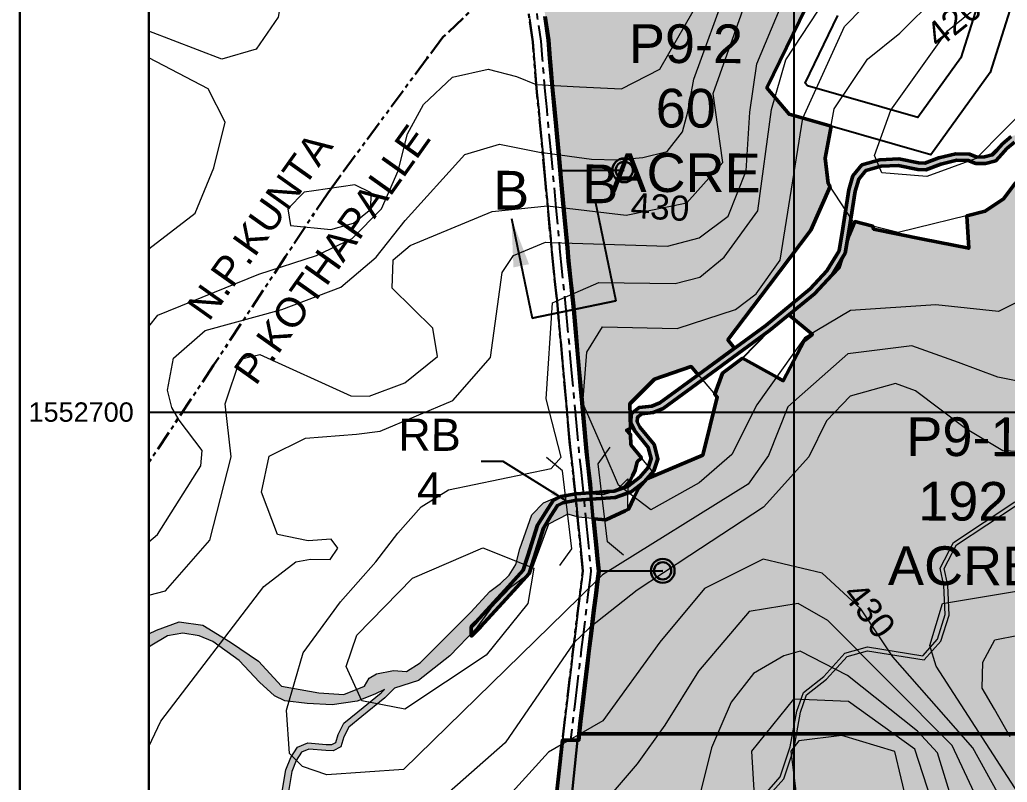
# Model space of a CAD drawing. Header units: metres. Extents: x 32505 to 230200, y 224018 to 1564544.
# Drawn here: x 222800 to 224331, y 1552126 to 1553308 of the extents above; entities that cross this region are included whole.
import ezdxf

# ---------------------------------------------------------------- set-up
doc = ezdxf.new("R2010")
doc.units = ezdxf.units.M
doc.linetypes.add('CENTER2', pattern=[1.125, 0.75, -0.125, 0.125, -0.125])
doc.linetypes.add('PHANTOM2', pattern=[1.25, 0.625, -0.125, 0.125, -0.125, 0.125, -0.125])
for name, color, linetype, lineweight in [('10 M CONTOUR', 8, 'Continuous', 9), ('2 M CONTOUR', 254, 'Continuous', 9), ('STREAM', 141, 'Continuous', 0)]:
    doc.layers.add(name, color=color, linetype=linetype, lineweight=lineweight)
for name, color, linetype in [('CONTEXT', 44, 'Continuous'), ('G_B.T. ROAD', 1, 'Continuous'), ('G_CART TRACK', 252, 'Continuous'), ('GRID', 7, 'Continuous'), ('name power lines', 1, 'Continuous'), ('road', 10, 'Continuous'), ('VILLAGE BOUNDARY', 6, 'Continuous'), ('VILLAGE NAMES', 6, 'Continuous')]:
    doc.layers.add(name, color=color, linetype=linetype)
doc.layers.add('OTHER LANDS(i.e.ROAD-L.A)', color=7, linetype='Continuous', true_color=0xe1ddfd)
doc.styles.get("Standard").update_dxf_attribs({"font": 'arial.ttf'})
doc.dimstyles.get("Standard").update_dxf_attribs({"dimtxt": 0.18, "dimasz": 0.18, "dimexe": 0.18, "dimexo": 0.0625, "dimgap": 0.09, "dimtad": 0, "dimtih": 1, "dimtoh": 1, "dimdec": 4, "dimzin": 0, "dimdsep": 46, "dimtxsty": 'Standard', "dimcen": 0.09, "dimadec": 0, "dimazin": 0, "dimtfac": 1, "dimtdec": 4, "dimtofl": 0, "dimtmove": 0, "dimatfit": 3, "dimfxl": 1, "dimtolj": 1, "dimtzin": 0, "dimarcsym": 0})

msp = doc.modelspace()

# ---------------------------------------------------------------- hatches: boundary and pattern name
at = {"layer": 'OTHER LANDS(i.e.ROAD-L.A)'}
h = msp.add_hatch(color=256, dxfattribs=at)
h.dxf.hatch_style = 1
h.paths.add_polyline_path([(223920.7, 1552783.5), (223983.9, 1552748.6), (224023.8, 1552824.8), (223992.6, 1552851), (223972.6, 1552834.5), (223954.5, 1552818)], flags=17)
h.paths.add_polyline_path([(223983.9, 1552748.6), (224023.8, 1552824.8), (223992.6, 1552851), (223962.7, 1552826.4), (223920.7, 1552783.5)], flags=17)
at = {"layer": 'STREAM', "lineweight": 50}
h = msp.add_hatch(color=256, dxfattribs=at)
h.dxf.hatch_style = 1
h.paths.add_polyline_path([(225633.1, 1553536.9), (225487.3, 1553635), (225452.2, 1553677.1), (225432.3, 1553695.1), (225381.5, 1553744.3), (225356.5, 1553774.1), (225333, 1553804.3), (225325.3, 1553798), (225314, 1553793), (225293.4, 1553789.9), (225272.1, 1553793), (225251.4, 1553803.7), (225225.7, 1553806.8), (225190.6, 1553798), (225163.1, 1553783.6), (225134.9, 1553776.7), (225102.3, 1553778), (225058.5, 1553765.5), (225017.8, 1553753.6), (224982.5, 1553753.3), (224947.7, 1553750.8), (224897.9, 1553744.6), (224859.9, 1553721), (224826, 1553687.7), (224777.8, 1553637.6), (224743.8, 1553603), (224714.7, 1553572.1), (224700.4, 1553558.4), (224667.8, 1553549.2), (224631.5, 1553539.4), (224605.1, 1553520.3), (224595.2, 1553503.7), (224592.8, 1553484.1), (224592.1, 1553463.2), (224582.9, 1553443.5), (224566.9, 1553427.5), (224554.6, 1553411.6), (224548.9, 1553402.5), (224543.5, 1553382.2), (224530.3, 1553364.1), (224521.7, 1553344.8), (224515.1, 1553336.7), (224500.2, 1553331.6), (224475.8, 1553325.3), (224457.6, 1553315.1), (224441.8, 1553303.1), (224430.8, 1553289.7), (224429.3, 1553273.8), (224425.5, 1553260.8), (224419.1, 1553250.5), (224405.9, 1553232.9), (224395.9, 1553216.4), (224392.1, 1553205.7), (224390.3, 1553191.5), (224387.3, 1553174.2), (224384.3, 1553168), (224381.7, 1553165.5), (224374.8, 1553163.3), (224367.1, 1553160.5), (224361.8, 1553157), (224356.4, 1553151.1), (224355.4, 1553142.2), (224354.1, 1553135.7), (224352.3, 1553133.2), (224349, 1553131.2), (224344, 1553129.4), (224337.3, 1553127.5), (224323.5, 1553115.7), (224315.2, 1553106.3), (224307.9, 1553098.7), (224296, 1553095.6), (224284.2, 1553095.4), (224272.8, 1553100.1), (224251.6, 1553100.5), (224224.9, 1553094.2), (224203.3, 1553085.7), (224193.6, 1553086.2), (224162.9, 1553092.4), (224133.8, 1553091.1), (224105.8, 1553083.2), (224091.8, 1553066), (224085.7, 1553044.6), (224076, 1552984.8), (224070.3, 1552950.1), (224051.3, 1552918.9), (224025.3, 1552890.8), (223956.6, 1552834.3), (223859.3, 1552763), (223792.4, 1552714.4), (223779.8, 1552709), (223760.3, 1552707), (223748.2, 1552697.1), (223747.4, 1552683.1), (223753.1, 1552671.2), (223774.5, 1552645.1), (223779.1, 1552628), (223774.3, 1552613.8), (223761.3, 1552599), (223743.1, 1552585.1), (223721.4, 1552577.4), (223692.9, 1552575.5), (223662.2, 1552573.2), (223639.2, 1552569.1), (223626.9, 1552563), (223615.1, 1552544.3), (223602.9, 1552524.4), (223587.8, 1552477.1), (223580.8, 1552454.9), (223557.9, 1552429.3), (223507, 1552374.1), (223500, 1552366.9), (223500, 1552352.6), (223514.2, 1552367.2), (223565.3, 1552422.6), (223589.7, 1552449.8), (223597.4, 1552474.1), (223612, 1552520.2), (223623.6, 1552539), (223633.9, 1552555.3), (223642.3, 1552559.5), (223663.4, 1552563.2), (223693.6, 1552565.5), (223723.4, 1552567.5), (223747.9, 1552576.2), (223768.2, 1552591.6), (223783.2, 1552608.7), (223789.5, 1552627.7), (223783.6, 1552649.7), (223761.6, 1552676.6), (223757.5, 1552685.1), (223758, 1552692.1), (223764.3, 1552697.3), (223782.3, 1552699.2), (223797.4, 1552705.7), (223865.2, 1552754.9), (223962.7, 1552826.4), (224032.2, 1552883.5), (224059.4, 1552912.8), (224079.8, 1552946.6), (224085.8, 1552983.2), (224095.5, 1553042.4), (224100.8, 1553061.3), (224111.6, 1553074.4), (224135.4, 1553081.2), (224162.1, 1553082.3), (224192.3, 1553076.3), (224204.9, 1553075.5), (224227.9, 1553084.6), (224252.7, 1553090.5), (224270.7, 1553090.1), (224282.3, 1553085.4), (224297.4, 1553085.6), (224313.2, 1553089.7), (224322.6, 1553099.6), (224330.5, 1553108.5), (224342.2, 1553118.5), (224347, 1553119.9), (224353.2, 1553122), (224359.3, 1553125.6), (224363.5, 1553131.7), (224365.3, 1553140.6), (224366, 1553146.8), (224368.3, 1553149.4), (224371.6, 1553151.5), (224378, 1553153.8), (224387, 1553156.7), (224392.5, 1553162), (224396.9, 1553171.2), (224400.2, 1553190), (224401.9, 1553203.4), (224405, 1553212), (224414.2, 1553227.3), (224427.3, 1553244.9), (224434.7, 1553256.7), (224439.2, 1553271.9), (224440.5, 1553285.7), (224448.8, 1553295.8), (224463.1, 1553306.7), (224479.6, 1553315.9), (224503.1, 1553322.1), (224521, 1553328.1), (224530.3, 1553339.5), (224539.1, 1553359.1), (224551.6, 1553376.3), (224564, 1553396), (224580, 1553415.3), (224592.6, 1553434.6), (224601, 1553450.6), (224602.2, 1553479.1), (224615.9, 1553500.9), (224626.5, 1553519.5), (224646.4, 1553530.5), (224678.5, 1553541.5), (224701.3, 1553546.5), (224716.1, 1553549.7), (224729, 1553559.1), (224758.7, 1553593.6), (224794.6, 1553628.7), (224832.7, 1553676), (224869.4, 1553710.6), (224896.6, 1553728.3), (224933.4, 1553731), (224987.1, 1553734.4), (225031.3, 1553735.1), (225070.8, 1553716.1), (225106.8, 1553699.8), (225134.7, 1553695.7), (225160.8, 1553702.4), (225179.2, 1553710.6), (225198.4, 1553729.1), (225224.4, 1553734.6), (225245.6, 1553731.8), (225262.7, 1553725.7), (225289.4, 1553716.8), (225332.2, 1553674), (225392.6, 1553615.9), (225483.2, 1553509), (225495.6, 1553471.9), (225548.6, 1553450.7), (225610.5, 1553427.8), (225647.6, 1553424.2), (225697.1, 1553431.3), (225750.1, 1553413.7), (225797.8, 1553346.6), (225815.5, 1553337.7), (225861.5, 1553334.2), (225896.8, 1553316.5), (225921.5, 1553304.2), (225940.9, 1553301.5), (225900.6, 1553354.1), (225837.8, 1553400.8)])
at = {"layer": 'STREAM', "true_color": 0xffffdb}
h = msp.add_hatch(color=7, dxfattribs=at)
h.dxf.hatch_style = 1
h.paths.add_polyline_path([(224057.9, 1553143.1), (223992.9, 1553161.8), (223958.6, 1553202.6), (224019.3, 1553328), (224020, 1553338.1), (223850.7, 1553386.6), (223789.3, 1553406.7), (223797.4, 1553439.8), (223626.5, 1553439.8), (223596.9, 1553439.8), (223601.8, 1553406.5), (223602.6, 1553400.3), (223605.4, 1553380.6), (223610, 1553348.5), (223612.4, 1553331), (223614.9, 1553313.5), (223620.1, 1553276.7), (223622.5, 1553248.5), (223623.5, 1553237.1), (223626.8, 1553198.4), (223629.5, 1553169.7), (223632, 1553143.4), (223636.2, 1553098.7), (223639.6, 1553063.1), (223643.7, 1553018), (223647.1, 1552981.2), (223649.6, 1552954.6), (223651.5, 1552934.1), (223655.2, 1552899.5), (223657, 1552883.4), (223659.4, 1552858.9), (223662, 1552829.5), (223665.5, 1552790), (223667.6, 1552766.9), (223669.9, 1552740.9), (223672.3, 1552714), (223674.9, 1552684.9), (223679.4, 1552638.9), (223682.1, 1552612.8), (223684.8, 1552587.8), (223686.2, 1552575), (223692.9, 1552575.5), (223709.7, 1552576.6), (223721.4, 1552577.4), (223737.2, 1552583), (223745.6, 1552591.7), (223749.9, 1552600.9), (223754.2, 1552610), (223757.4, 1552622.6), (223764, 1552628.9), (223747.7, 1552649.3), (223747.2, 1552665.2), (223741, 1552672), (223747, 1552674.8), (223745.9, 1552712.7), (223784.4, 1552750.9), (223841.1, 1552770.4), (223852, 1552757.7), (223908.3, 1552799.1), (223898.1, 1552811.9), (223962.5, 1552897), (224026.8, 1552982), (224056.4, 1553049.6), (224053.3, 1553054.4), (224048.6, 1553093.6)])
h = msp.add_hatch(color=7, dxfattribs=at)
h.dxf.hatch_style = 1
h.paths.add_polyline_path([(224776.7, 1552594.2), (224908.3, 1552631.7), (224941.8, 1552637.8), (224937.9, 1552540.3), (224994.1, 1552561.9), (224963.2, 1552739.1), (224839.4, 1552840.5), (224827.3, 1552824.1), (224820.2, 1552774.1), (224807.1, 1552772.2), (224801.2, 1552753.9), (224751.3, 1552739.9), (224746, 1552706.6), (224656.8, 1552721), (224656.7, 1552744.5), (224612.4, 1552799.3), (224589.1, 1552864.2), (224591.3, 1552932.4), (224607.7, 1553002.3), (224589.4, 1553016.6), (224555.5, 1553031.8), (224501.4, 1553052.5), (224542.2, 1553102.9), (224591.9, 1553165.1), (224521.2, 1553224.6), (224456.1, 1553183.3), (224436.6, 1553170.8), (224429, 1553161.9), (224413.2, 1553146.8), (224409.6, 1553142), (224375.9, 1553097.5), (224344.6, 1553056.1), (224325.2, 1553030.5), (224297, 1553011.4), (224268.7, 1553004.4), (224271.3, 1552953.9), (224200.1, 1552968.3), (224123.9, 1552983.8), (224122.9, 1552988.1), (224094.8, 1552995.2), (224085.5, 1552973.1), (224082.8, 1552964.9), (224079.8, 1552946.6), (224074.6, 1552938), (224070.2, 1552923.7), (224059.4, 1552912.8), (224032.2, 1552883.5), (223992.6, 1552851), (224028.9, 1552820.5), (224016.2, 1552810.3), (223983.9, 1552748.6), (223973.7, 1552754.2), (223920.7, 1552783.5), (223889.6, 1552760.1), (223877.6, 1552727.6), (223881.5, 1552723.1), (223859.2, 1552633.4), (223772.5, 1552596.6), (223760.1, 1552582.4), (223752.7, 1552567.8), (223744.1, 1552549.3), (223738.8, 1552546.8), (223708.8, 1552532.9), (223690.2, 1552534.6), (223690.7, 1552529.1), (223693.2, 1552504.2), (223695.2, 1552483.6), (223696.7, 1552467.5), (223698.2, 1552453.1), (223696.2, 1552437.8), (223693.5, 1552415.5), (223690.6, 1552393), (223686.3, 1552357.2), (223683.1, 1552330.5), (223680.2, 1552306.4), (223676.7, 1552276.6), (223672.6, 1552241.6), (223670.1, 1552220.8), (223667.8, 1552201.2), (223711.7, 1552201.2), (224518.6, 1552201.2), (224538, 1552217.9), (224679.4, 1552221), (224812, 1552261.5), (224823.5, 1552276.2), (224769.4, 1552276.2), (224842.2, 1552300.2), (224805.7, 1552352.2), (224805.5, 1552352.3)])
at = {"layer": 'STREAM'}
h = msp.add_hatch(color=256, dxfattribs=at)
h.dxf.hatch_style = 1
edge = h.paths.add_edge_path()
edge.add_arc((223737.3, 1553074.8), 18.5, 0, 360)
h = msp.add_hatch(color=256, dxfattribs=at)
h.dxf.hatch_style = 1
h.paths.add_polyline_path([(223000, 1552058.2), (223000, 1552048.5), (223000.3, 1552048.4), (223025.8, 1552041.5), (223058.2, 1552027.4), (223076.8, 1552011), (223088, 1551998.6), (223099.4, 1551992.8), (223119.6, 1551995.6), (223140.5, 1552010.7), (223177.1, 1552042.6), (223200, 1552071.9), (223214.7, 1552099.2), (223221.9, 1552142.9), (223228.6, 1552159.9), (223237.1, 1552172.6), (223248.2, 1552177.2), (223274.7, 1552175.2), (223286, 1552174.9), (223297.9, 1552181), (223302.7, 1552196.3), (223310, 1552211.3), (223330.2, 1552227.9), (223366.2, 1552257), (223381, 1552271.8), (223418.2, 1552284), (223466.9, 1552321.9), (223507.5, 1552364.5), (223530.3, 1552395.7), (223560.9, 1552428.1), (223592.1, 1552450.9), (223619.6, 1552526.2), (223649.7, 1552541.7), (223666.2, 1552536.8), (223708.8, 1552532.9), (223742.4, 1552548.5), (223742.9, 1552596.7), (223724.8, 1552578.2), (223705, 1552572.1), (223670.9, 1552573.5), (223637.4, 1552570.1), (223612.2, 1552559.1), (223594.2, 1552540.4), (223575.3, 1552488), (223569.3, 1552463.9), (223558.6, 1552447.1), (223545.2, 1552434.4), (223529.1, 1552421.7), (223499.6, 1552389.6), (223420.6, 1552311.1), (223399.5, 1552297.9), (223379.5, 1552299.1), (223353.2, 1552293.9), (223341.6, 1552287.6), (223334.3, 1552275), (223302.7, 1552262.3), (223263.8, 1552264.5), (223205.9, 1552275), (223170.1, 1552313.8), (223127, 1552343.3), (223083.9, 1552369.5), (223047.1, 1552374.8), (223011.9, 1552362), (223000, 1552356.3), (223000, 1552335.2), (223002.3, 1552336.8), (223029.2, 1552353.2), (223052.7, 1552357.1), (223078.3, 1552353.3), (223099.4, 1552344.3), (223140.1, 1552314.9), (223171.7, 1552281.1), (223195, 1552260), (223211.1, 1552252.5), (223245.5, 1552248.2), (223284.6, 1552246.3), (223323.4, 1552251.7), (223350.3, 1552262.4), (223365.3, 1552269.6), (223360.2, 1552264.5), (223324.1, 1552235.4), (223302.3, 1552217.5), (223293.7, 1552199.9), (223289.9, 1552187.7), (223283.8, 1552184.6), (223275.2, 1552184.8), (223246.7, 1552187), (223230.8, 1552180.4), (223220.1, 1552164.4), (223212.5, 1552145.4), (223205.4, 1552102.4), (223191.9, 1552077.2), (223170, 1552049.3), (223134.5, 1552018.3), (223115.9, 1552004.8), (223101.1, 1552002.8), (223093.9, 1552006.4), (223083.6, 1552017.8), (223063.4, 1552035.7), (223029, 1552050.6), (223002.3, 1552057.9)])
h = msp.add_hatch(color=256, dxfattribs=at)
h.dxf.hatch_style = 1
edge = h.paths.add_edge_path()
edge.add_arc((223796.9, 1552453.9), 18.5, 0, 360)
at = {"layer": 'STREAM', "true_color": 0xffffdb}
h = msp.add_hatch(color=7, dxfattribs=at)
h.dxf.hatch_style = 1
h.paths.add_polyline_path([(224685.7, 1551811.7), (224691.4, 1551744.8), (224771.5, 1551722.9), (224837.9, 1551738.5), (224868.6, 1551771.4), (224961.9, 1551804), (224963.7, 1551806.2), (224965.8, 1551851.1), (224927.3, 1551888.6), (224844.5, 1551917.8), (224808.1, 1551852.8), (224716.9, 1551849.6), (224794.5, 1551943.8), (224714.1, 1551994.4), (224705.3, 1551992.1), (224705.1, 1552000.1), (224685.4, 1552012.5), (224611.1, 1552058.3), (224549.9, 1552093.9), (224510.8, 1552133), (224502.3, 1552187.3), (224518.6, 1552201.2), (223667.8, 1552201.2), (223666.6, 1552191.2), (223641.4, 1552191.2), (223605.2, 1551862.5), (223585.8, 1551703.5), (223569.5, 1551557.1), (223540.3, 1551324.5), (223642.4, 1551173.6), (223751.5, 1551025.5), (223761.4, 1551025.7), (223780.6, 1551021.2), (223804.6, 1551013), (223826.7, 1551002.4), (223838.8, 1551000.2), (223899.4, 1551002.6), (223960.9, 1551002.6), (223984.3, 1551005), (223994.6, 1551010), (224010.3, 1551024), (224010.3, 1551024.2), (223987, 1551020.4), (224016.1, 1551146.8), (223943.9, 1551220.4), (223949.4, 1551341.4), (224057.2, 1551324.1), (224092.7, 1551364.7), (224097.9, 1551365), (224104.7, 1551419.7), (224098, 1551448.1), (224085.8, 1551463.4), (224069.8, 1551471.9), (224027.4, 1551491.1), (223986.7, 1551505), (223959.2, 1551512.5), (223938.1, 1551514.7), (223910.4, 1551509.8), (223888.7, 1551502.8), (223875.2, 1551505.5), (223864.9, 1551510.9), (223851.3, 1551524.4), (223829.7, 1551529.3), (223808, 1551533.1), (223777.6, 1551534.2), (223753.2, 1551536.3), (223726.1, 1551535.8), (223700.7, 1551532.6), (223672.5, 1551529.8), (223649.7, 1551532), (223680.4, 1551536.7), (223710.9, 1551542.1), (223744.8, 1551541.8), (223784.5, 1551538.4), (223824.5, 1551537.4), (223843.1, 1551531.4), (223858, 1551525.3), (223872.6, 1551513.8), (223880.7, 1551510.4), (223889.2, 1551511.1), (223903, 1551515.4), (223921.6, 1551519.4), (223947.9, 1551521.1), (223964.8, 1551518.4), (223985.4, 1551510.2), (224023.1, 1551497.1), (224069.2, 1551482.1), (224093.1, 1551469.7), (224105.6, 1551454.2), (224108.2, 1551448.3), (224109.3, 1551457.1), (224214.1, 1551447), (224263.7, 1551428.4), (224218.4, 1551291.3), (224236.9, 1551258.8), (224272.1, 1551209.3), (224338.7, 1551193.4), (224321.2, 1551144.1), (224354.4, 1551114), (224393.7, 1551101.6), (224444.1, 1551136.7), (224470.9, 1551346), (224482.7, 1551529.5), (224575.5, 1551722.9), (224613.2, 1551807.6)])

# ---------------------------------------------------------------- linework, layer by layer
at = {"color": 253}
for points in [[(224517.7, 1553391), (224488.5, 1553342.8), (224384.5, 1553314.7), (224335.1, 1553323.2), (224304.7, 1553226.4), (224212.4, 1553098.8), (223992.9, 1553161.8), (223958.6, 1553202.6), (224019.3, 1553328), (224020, 1553338.1), (223850.7, 1553386.6), (223789.3, 1553406.7), (223810.4, 1553493.4), (223782.9, 1553514.3), (223810.6, 1553561.4), (223865.7, 1553630.8), (223863.8, 1553644.4), (223772.2, 1553647.6), (223790.2, 1553727.9), (223866, 1553976.9)], [(224291.4, 1553350.9), (224259.4, 1553249.2), (224192.5, 1553156.6), (224021.4, 1553205.6), (224017.7, 1553210), (224068.5, 1553314.8)]]:
    msp.add_lwpolyline(points, dxfattribs=at)
at = {"color": 7, "linetype": 'CENTER2', "ltscale": 75, "flags": 128}
msp.add_lwpolyline([(223530.6, 1553885.3), (223535, 1553843.4), (223538.4, 1553812.1), (223541.6, 1553781.6), (223544, 1553757), (223546.8, 1553728.9), (223548.3, 1553713.9), (223549.8, 1553698.5), (223551.9, 1553677.4), (223554.4, 1553651.6), (223558.2, 1553621.7), (223562, 1553593.7), (223565.6, 1553567.4), (223569.5, 1553540.5), (223574.5, 1553506.6), (223578.3, 1553480.8), (223582.6, 1553451.4), (223589.4, 1553404.7), (223590.3, 1553398.6), (223593.1, 1553378.8), (223597.6, 1553346.7), (223600.1, 1553329.2), (223602.5, 1553311.8), (223607.7, 1553275.3), (223610.1, 1553247.5), (223611, 1553236.1), (223614.3, 1553197.3), (223617, 1553168.6), (223619.5, 1553142.3), (223623.7, 1553097.5), (223627.1, 1553062), (223631.3, 1553016.9), (223634.7, 1552980.1), (223637.1, 1552953.5), (223639, 1552932.8), (223642.7, 1552898.1), (223644.6, 1552882.1), (223646.9, 1552857.8), (223649.5, 1552828.4), (223653.1, 1552788.9), (223655.1, 1552765.8), (223657.5, 1552739.8), (223659.9, 1552712.8), (223662.5, 1552683.7), (223666.9, 1552637.6), (223669.7, 1552611.5), (223672.4, 1552586.5), (223674.4, 1552567.6), (223678.3, 1552527.9), (223680.7, 1552503), (223682.7, 1552482.4), (223684.3, 1552466.3), (223685.6, 1552453.2), (223683.8, 1552439.3), (223681, 1552417.1), (223678.2, 1552394.5), (223673.9, 1552358.7), (223670.7, 1552332), (223667.8, 1552307.8), (223664.3, 1552278), (223660.1, 1552243.1), (223657.7, 1552222.3), (223654, 1552191.2)], dxfattribs=at)
at = {"flags": 128}
for points in [[(223590.2, 1553310), (223595.3, 1553273.9), (223597.6, 1553246.4), (223598.6, 1553235), (223601.9, 1553196.2), (223604.6, 1553167.4), (223607.1, 1553141.1), (223611.3, 1553096.4), (223614.7, 1553060.8), (223618.8, 1553015.7), (223622.2, 1552978.9), (223624.7, 1552952.3), (223626.6, 1552931.6), (223630.3, 1552896.7), (223632.2, 1552880.8), (223634.5, 1552856.6), (223637.1, 1552827.3), (223640.6, 1552787.8), (223642.7, 1552764.7), (223645, 1552738.7), (223647.4, 1552711.7), (223650, 1552682.6), (223654.5, 1552636.4), (223657.3, 1552610.1), (223660, 1552585.1), (223662, 1552566.4), (223665.8, 1552526.7), (223668.3, 1552501.7), (223670.3, 1552481.2), (223671.9, 1552465.1), (223673, 1552453.4), (223671.4, 1552440.9), (223668.6, 1552418.7), (223665.8, 1552396.1), (223661.5, 1552360.2), (223658.3, 1552333.4), (223655.4, 1552309.3), (223651.9, 1552279.5), (223647.7, 1552244.6), (223645.3, 1552223.8), (223641.4, 1552191.2)], [(223709.7, 1552576.6), (223692.9, 1552575.5), (223677.5, 1552574.3), (223676.2, 1552574.2)]]:
    msp.add_lwpolyline(points, dxfattribs=at)
at = {"lineweight": 20, "flags": 128}
for points in [[(223735.9, 1552478.2), (223711.5, 1552498.6), (223696.7, 1552619.7), (223715.5, 1552645.4)], [(223637.4, 1552462.2), (223656.1, 1552487.9), (223641.3, 1552609.1), (223616.9, 1552629.5)]]:
    msp.add_lwpolyline(points, dxfattribs=at)
at = {"color": 7}
msp.add_lwpolyline([(223002.9, 1552625.8), (223000, 1552625.8), (223000, 1552621.5), (223002.9, 1552625.8)], close=True, dxfattribs=at)
at = {"color": 1, "lineweight": 50, "flags": 128}
msp.add_lwpolyline([(224518.6, 1552201.2), (223667.8, 1552201.2), (223666.6, 1552191.2), (223641.4, 1552191.2), (223605.2, 1551862.5), (223585.8, 1551703.5), (223569.5, 1551557.1), (223540.3, 1551324.5)], dxfattribs=at)
at = {"layer": '10 M CONTOUR', "color": 7, "flags": 128}
msp.add_lwpolyline([(223614.9, 1553313.5), (223620.1, 1553276.7), (223622.5, 1553248.5), (223623.5, 1553237.1), (223626.8, 1553198.4), (223629.5, 1553169.7), (223632, 1553143.4), (223636.2, 1553098.7), (223639.6, 1553063.1), (223643.7, 1553018), (223647.1, 1552981.2), (223649.6, 1552954.6), (223651.5, 1552934.1), (223655.2, 1552899.5), (223657, 1552883.4), (223659.4, 1552858.9), (223662, 1552829.5), (223665.5, 1552790), (223667.6, 1552766.9), (223669.9, 1552740.9), (223672.3, 1552714), (223674.9, 1552684.9), (223679.4, 1552638.9), (223682.1, 1552612.8), (223684.8, 1552587.8), (223686.8, 1552568.9), (223690.7, 1552529.1), (223693.2, 1552504.2), (223695.2, 1552483.6), (223696.7, 1552467.5), (223698.2, 1552453.1), (223696.2, 1552437.8), (223693.5, 1552415.5), (223690.6, 1552393), (223686.3, 1552357.2), (223683.1, 1552330.5), (223680.2, 1552306.4), (223676.7, 1552276.6), (223672.6, 1552241.6), (223670.1, 1552220.8), (223666.6, 1552191.2), (223641.4, 1552191.2)], dxfattribs=at)
at = {"layer": '10 M CONTOUR', "elevation": 430}
for points in [[(223000, 1552416.1), (223026.1, 1552422.8), (223094.6, 1552501.2), (223127.6, 1552630.5), (223118.5, 1552712.8), (223141.7, 1552782.2), (223172.2, 1552789), (223313.6, 1552725), (223342, 1552724.4), (223397.2, 1552745.1), (223447.9, 1552786.2), (223440.3, 1552830.2), (223377.3, 1552892.1), (223379.1, 1552935.9), (223405.1, 1552958.4), (223532.5, 1553010.9), (223618.5, 1553019.5)], [(223639.5, 1552184), (223620, 1552172.7), (223487.7, 1552027), (223402, 1551987.6), (223317.6, 1551975.7), (223100.5, 1551820.8), (223071, 1551790.6), (223063.4, 1551759.1), (223067.2, 1551642), (223017.2, 1551606), (223000, 1551600.1)]]:
    msp.add_lwpolyline(points, dxfattribs=at)
at = {"layer": '10 M CONTOUR'}
for points in [[(223618.5, 1553019.5, 430), (223740.5, 1553005.3, 430), (223834.3, 1553024.5, 430), (223890, 1553086.8, 430), (223875.1, 1553194.1, 430), (223975.4, 1553476.2, 430), (224008.5, 1553523, 430), (224154.3, 1553587.6, 430), (224218.9, 1553680, 430), (224231.4, 1553775, 430), (224213.9, 1553827.9, 430), (224190, 1553851.4, 430), (224084.4, 1553870.7, 430), (223931.1, 1553785.1, 430), (223781.8, 1553720.9, 430), (223693.8, 1553587.5, 430), (223630.4, 1553554.6, 430), (223554.6, 1553556.1, 430)], [(224527.9, 1553397, 420), (224499.7, 1553325.3, 420), (224414.9, 1553226.3, 420), (224282.9, 1553092.9, 420), (224206.4, 1553065.2, 420), (224136.9, 1553070.9, 420), (224125.3, 1553098, 420), (224150.8, 1553168.1, 420), (224238.6, 1553291, 420), (224392.5, 1553416.3, 420), (224483.9, 1553439.7, 420), (224527.9, 1553397, 420)], [(224401, 1551956.7, 430), (224277.8, 1552179.4, 430), (224153.9, 1552320.6, 430), (224104, 1552395, 430), (224044.1, 1552450.1, 430), (223952.7, 1552472.1, 430), (223861.5, 1552426.2, 430), (223792.5, 1552343.1, 430), (223704.2, 1552221.2, 430), (223639.5, 1552184, 430)]]:
    msp.add_polyline3d(points, dxfattribs=at)
at = {"layer": '2 M CONTOUR'}
for points, elevation in [([(223568.9, 1553458.9), (223551.3, 1553455.8), (223467.3, 1553444.5), (223389.3, 1553465.1), (223338.6, 1553522.4), (223300.9, 1553536.3), (223259.5, 1553522.2), (223230.7, 1553483.6), (223200.6, 1553312.5), (223166.7, 1553262.7), (223113.5, 1553247.2), (223000, 1553290.4)], 434), ([(223000, 1552832.6), (223014, 1552850.4), (223170.9, 1552913.7), (223259.9, 1552942.8), (223315.2, 1552969), (223361, 1553015.1), (223386.9, 1553073.8), (223401.3, 1553131.3), (223426, 1553177.1), (223471, 1553219.2), (223526.3, 1553231.7), (223570.2, 1553220.4), (223600.9, 1553207.7)], 434), ([(223000, 1552498.6), (223013.6, 1552510.3), (223080.8, 1552616.6), (223082.6, 1552640.5), (223047.4, 1552687.2), (223035.8, 1552706.9), (223029.3, 1552734.1), (223038.3, 1552783.6), (223087.6, 1552826.4), (223206.6, 1552859.2), (223297.9, 1552893.8), (223352.8, 1552940.4), (223397.7, 1552997), (223490.3, 1553099.1), (223543.9, 1553115.1), (223610.8, 1553101.9)], 432)]:
    msp.add_lwpolyline(points, dxfattribs=dict(at, elevation=elevation))
at = {"layer": '2 M CONTOUR', "elevation": 436}
msp.add_lwpolyline([(223219.6, 1552989), (223282.3, 1552983.3), (223317.3, 1552992.9), (223344.3, 1553014.8), (223344.7, 1553039.7), (223319.8, 1553052.5), (223256.2, 1553043.2), (223241.1, 1553040.9), (223215.8, 1553015)], close=True, dxfattribs=at)
at = {"layer": '2 M CONTOUR'}
for points in [[(223610.8, 1553101.9, 432), (223614.7, 1553101.8, 432), (223686.6, 1553091.9, 432), (223726.4, 1553091.1, 432), (223766.3, 1553094.5, 432), (223804, 1553104, 432), (223827.8, 1553134.7, 432), (223835.8, 1553165.3, 432), (223845.1, 1553216, 432), (223898.2, 1553362.6, 432), (223898.7, 1553441.8, 432), (223879.4, 1553507.2, 432), (223843, 1553525.4, 432), (223770, 1553529.1, 432), (223702.9, 1553522, 432), (223610.1, 1553504.9, 432), (223561.6, 1553508.4, 432)], [(223600.9, 1553207.7, 434), (223667.8, 1553204.1, 434), (223733.1, 1553201.4, 434), (223792.7, 1553231.8, 434), (223844.1, 1553321.8, 434), (223840.3, 1553378.6, 434), (223811.1, 1553420.3, 434), (223709.7, 1553451, 434), (223631.7, 1553460.9, 434), (223604.7, 1553465.2, 434), (223568.9, 1553458.9, 434)], [(223623.7, 1552963.1, 428), (223804.4, 1552957.2, 428), (223853.4, 1552970.1, 428), (223898.5, 1553003.9, 428), (223926.4, 1553074.1, 428), (223932, 1553165, 428), (223942.7, 1553240.1, 428), (224008.5, 1553397.2, 428)], [(223633, 1552872.6, 426), (223697.8, 1552901, 426), (223816.3, 1552899.3, 426), (223854.5, 1552909, 426), (223892.3, 1552940.4, 426), (223944.6, 1553012, 426), (223965.5, 1553169, 426), (223987.8, 1553246.1, 426), (224075, 1553379.5, 426)], [(224618.7, 1553320.4, 422), (224570.2, 1553255.8, 422), (224426.6, 1553164.5, 422), (224325.2, 1553030.5, 422), (224297, 1553011.4, 422), (224162.2, 1552978.2, 422), (224091.6, 1552996, 422), (224053.3, 1553054.4, 422), (224048.6, 1553093.6, 422), (224063, 1553170.3, 422), (224114.4, 1553247.1, 422), (224164.4, 1553287.7, 422), (224222.1, 1553344.6, 422)], [(224385, 1552889.8, 424), (224317.4, 1552856.1, 424), (224220.6, 1552866.2, 424), (224088, 1552857.3, 424), (224017, 1552814.9, 424), (223942.9, 1552711.2, 424), (223904, 1552634.3, 424), (223853.5, 1552590.2, 424), (223778.3, 1552548.3, 424), (223728.2, 1552586.6, 424), (223706.2, 1552638.4, 424), (223673, 1552714, 424), (223679.5, 1552793, 424), (223703.8, 1552832.2, 424), (223819.4, 1552829.6, 424), (223909.9, 1552859.1, 424), (223941.6, 1552883.2, 424), (223978.8, 1552935.6, 424), (224014.1, 1553155.9, 424), (224078.6, 1553297.9, 424), (224107.5, 1553327.2, 424)], [(223118.7, 1553149.4, 436), (223092.2, 1553201.3, 436), (223000, 1553249.2, 436)], [(223000, 1552953.1, 436), (223072.2, 1553008.4, 436), (223101, 1553078.8, 436), (223118.7, 1553149.4, 436)], [(223000, 1552181.4, 428), (223018.7, 1552220.7, 428), (223178.4, 1552429.5, 428), (223227.9, 1552468, 428), (223250.9, 1552472, 428), (223281.3, 1552471.4, 428), (223293.2, 1552488.9, 428), (223283.1, 1552503.1, 428), (223247.2, 1552500.2, 428), (223199.8, 1552510.3, 428), (223174.8, 1552576, 428), (223186.7, 1552631.8, 428), (223242.9, 1552659.6, 428), (223322, 1552665.7, 428), (223358.9, 1552670.6, 428), (223471.6, 1552718, 428), (223529.8, 1552784.7, 428), (223547.9, 1552916.3, 428), (223565.4, 1552942.9, 428), (223615.2, 1552963.4, 428), (223624.4, 1552963.1, 428)], [(223667.8, 1552412.3, 426), (223395.1, 1552145.8, 426), (223276.3, 1552137.7, 426), (223238.2, 1552150.7, 426), (223218.4, 1552170.8, 426), (223213.5, 1552237.6, 426), (223239.5, 1552326.6, 426), (223297.2, 1552405.8, 426), (223352.3, 1552467.8, 426), (223386, 1552512.2, 426), (223422.3, 1552553, 426), (223464.8, 1552579.6, 426), (223624.2, 1552612.6, 426), (223639.4, 1552630.1, 426), (223616, 1552720.3, 426), (223626.2, 1552869.6, 426), (223635.1, 1552873.5, 426)], [(224365.4, 1552744.4, 426), (224316.7, 1552754.3, 426), (224255.3, 1552776.8, 426), (224183.3, 1552802.5, 426), (224084, 1552790.2, 426), (223991, 1552708.2, 426), (223961.1, 1552632.5, 426), (223929.2, 1552588.4, 426), (223703.8, 1552447.4, 426), (223667.8, 1552412.3, 426)], [(223881.5, 1552723.1, 422), (223859.2, 1552633.4, 422), (223785.5, 1552602.1, 422), (223747.7, 1552649.3, 422), (223745.9, 1552712.7, 422), (223784.4, 1552750.9, 422), (223841.1, 1552770.4, 422), (223881.5, 1552723.1, 422)], [(224384.3, 1552637.4, 428), (224324.5, 1552640.1, 428), (224266.5, 1552674.5, 428), (224189.1, 1552733.1, 428), (224158.1, 1552744.1, 428), (224087.5, 1552724.8, 428), (224050.8, 1552686.5, 428), (224023.6, 1552630.4, 428), (223953.3, 1552552.6, 428), (223838.8, 1552477.7, 428), (223757.1, 1552423.8, 428), (223683.2, 1552365.2, 428), (223659.3, 1552342, 428)], [(223597.1, 1552458.2, 424), (223587.6, 1552403.4, 424), (223523.4, 1552323.1, 424), (223397, 1552239.6, 424), (223330.5, 1552252.4, 424), (223306.3, 1552305.7, 424), (223322.4, 1552354, 424), (223409, 1552442.2, 424), (223517.9, 1552489.3, 424), (223597.1, 1552458.2, 424)], [(224370.4, 1552075, 428), (224220.9, 1552305.8, 428), (224211.1, 1552337.8, 428), (224230.9, 1552403.1, 428), (224382.8, 1552428.4, 428)], [(224318.5, 1552027.3, 432), (224245.7, 1552183.1, 432), (224052.8, 1552376.9, 432), (224006.8, 1552403, 432), (223930.9, 1552390.8, 432), (223852.4, 1552298.2, 432), (223800.4, 1552214.4, 432), (223757.2, 1552154.7, 432), (223716.9, 1552107.8, 432)], [(224335.4, 1552196.6, 426), (224311.2, 1552239.2, 426), (224292.2, 1552271.9, 426), (224293.3, 1552312, 426), (224311.7, 1552346.8, 426), (224385.2, 1552361.5, 426)], [(223659.3, 1552342, 428), (223552.7, 1552186.9, 428), (223443.9, 1552091.4, 428), (223397.2, 1552052.1, 428), (223315.8, 1552043.9, 428), (223276.2, 1552022.4, 428), (223164.7, 1551928.6, 428), (223036.1, 1551833.1, 428), (223000, 1551795, 428)], [(224260.5, 1552049.1, 434), (224222.9, 1552171.7, 434), (224191.8, 1552205.4, 434), (224083.4, 1552291.8, 434), (224010.2, 1552329.1, 434), (223984.6, 1552322.1, 434), (223937.8, 1552294.9, 434), (223902.9, 1552250.3, 434), (223872.4, 1552179.5, 434), (223851, 1552091.9, 434)], [(223934.8, 1552174.1, 436), (223938.7, 1552105, 436), (223965, 1552055.9, 436), (224092.1, 1552003.4, 436), (224166.8, 1551999.4, 436), (224200.7, 1552024.3, 436), (224213.2, 1552099.2, 436), (224187.9, 1552177.1, 436), (224084.8, 1552251.1, 436), (223999.6, 1552254.8, 436), (223934.8, 1552174.1, 436)], [(223995.6, 1552174.1, 438), (224005.5, 1552095.4, 438), (224049.4, 1552067.6, 438), (224121.3, 1552054.5, 438), (224157, 1552061.8, 438), (224176.4, 1552091.2, 438), (224156.7, 1552173.5, 438), (224074.8, 1552198.4, 438), (224007.8, 1552190.1, 438), (223995.6, 1552174.1, 438)]]:
    msp.add_polyline3d(points, dxfattribs=at)
at = {"layer": 'G_B.T. ROAD', "color": 1, "lineweight": 50}
for points in [[(223614.9, 1553313.5), (223620.1, 1553276.7), (223622.5, 1553248.5), (223623.5, 1553237.1), (223626.8, 1553198.4), (223629.5, 1553169.7), (223632, 1553143.4), (223636.2, 1553098.7), (223639.6, 1553063.1), (223643.7, 1553018), (223647.1, 1552981.2), (223649.6, 1552954.6), (223651.5, 1552934.1), (223655.2, 1552899.5), (223657, 1552883.4), (223659.4, 1552858.9), (223662, 1552829.5), (223665.5, 1552790), (223667.6, 1552766.9), (223669.9, 1552740.9), (223672.3, 1552714), (223674.9, 1552684.9), (223679.4, 1552638.9), (223682.1, 1552612.8), (223684.8, 1552587.8), (223686.2, 1552575), (223692.9, 1552575.5), (223709.7, 1552576.6), (223721.4, 1552577.4), (223737.2, 1552583), (223745.6, 1552591.7), (223749.9, 1552600.9), (223754.2, 1552610), (223757.4, 1552622.6), (223764, 1552628.9), (223747.7, 1552649.3), (223747.2, 1552665.2), (223741, 1552672), (223747, 1552674.8), (223745.9, 1552712.7), (223784.4, 1552750.9), (223841.1, 1552770.4), (223852, 1552757.7), (223908.3, 1552799.1), (223898.1, 1552811.9), (223962.5, 1552897), (224026.8, 1552982), (224056.4, 1553049.6), (224053.3, 1553054.4), (224048.6, 1553093.6), (224057.9, 1553143.1), (223992.9, 1553161.8), (223958.6, 1553202.6), (224019.3, 1553328)], [(224344.6, 1553056.1), (224325.2, 1553030.5), (224297, 1553011.4), (224268.7, 1553004.4), (224271.3, 1552953.9), (224200.1, 1552968.3), (224123.9, 1552983.8), (224122.9, 1552988.1), (224094.8, 1552995.2), (224085.5, 1552973.1), (224082.8, 1552964.9), (224079.8, 1552946.6), (224074.6, 1552938), (224070.2, 1552923.7), (224059.4, 1552912.8), (224032.2, 1552883.5), (223992.6, 1552851), (224028.9, 1552820.5), (224016.2, 1552810.3), (223983.9, 1552748.6), (223973.7, 1552754.2), (223920.7, 1552783.5), (223889.6, 1552760.1), (223877.6, 1552727.6), (223881.5, 1552723.1), (223859.2, 1552633.4), (223772.5, 1552596.6), (223760.1, 1552582.4), (223752.7, 1552567.8), (223744.1, 1552549.3), (223738.8, 1552546.8), (223708.8, 1552532.9), (223690.2, 1552534.6), (223690.7, 1552529.1), (223693.2, 1552504.2), (223695.2, 1552483.6), (223696.7, 1552467.5), (223698.2, 1552453.1), (223696.2, 1552437.8), (223693.5, 1552415.5), (223690.6, 1552393), (223686.3, 1552357.2), (223683.1, 1552330.5), (223680.2, 1552306.4), (223676.7, 1552276.6), (223672.6, 1552241.6), (223670.1, 1552220.8), (223667.8, 1552201.2), (223711.7, 1552201.2), (224518.6, 1552201.2)]]:
    msp.add_lwpolyline(points, dxfattribs=at)
at = {"layer": 'G_CART TRACK', "lineweight": 15}
for points in [[(223955, 1552107), (223979.2, 1552134.5), (223994.7, 1552181), (224005, 1552236), (224015, 1552265), (224046.7, 1552290.2), (224079.5, 1552326.2), (224114.2, 1552335.8), (224200, 1552322), (224223, 1552348), (224235, 1552386), (224233, 1552431), (224227, 1552458), (224248, 1552498), (224342.7, 1552560.8)], [(223955, 1552107), (223979.2, 1552134.5), (223994.7, 1552181), (224005, 1552236), (224015, 1552265), (224046.7, 1552290.2), (224079.5, 1552326.2), (224114.2, 1552335.8), (224200, 1552322), (224223, 1552348), (224235, 1552386), (224233, 1552431), (224227, 1552458), (224248, 1552498), (224342.7, 1552560.8)], [(223958.6, 1552102), (223984.5, 1552131.5), (224000.5, 1552179.5), (224010.8, 1552234.5), (224020.1, 1552261.4), (224050.9, 1552285.8), (224082.8, 1552320.9), (224114.6, 1552329.7), (224202.3, 1552315.6), (224228.3, 1552345), (224241, 1552385.2), (224239, 1552431.8), (224233.3, 1552457.2), (224252.6, 1552493.9), (224346.5, 1552556.2)], [(223958.6, 1552102), (223984.5, 1552131.5), (224000.5, 1552179.5), (224010.8, 1552234.5), (224020.1, 1552261.4), (224050.9, 1552285.8), (224082.8, 1552320.9), (224114.6, 1552329.7), (224202.3, 1552315.6), (224228.3, 1552345), (224241, 1552385.2), (224239, 1552431.8), (224233.3, 1552457.2), (224252.6, 1552493.9), (224346.5, 1552556.2)]]:
    msp.add_lwpolyline(points, dxfattribs=at)
at = {"layer": 'GRID', "linetype": 'Continuous'}
for p, q in [((222800, 1563900), (222800, 1548339.6)), ((223000, 1563700), (223000, 1550700)), ((223000, 1563700), (223000, 1550700))]:
    msp.add_line(p, q, dxfattribs=at)
at = {"layer": 'GRID', "color": 254, "linetype": 'Continuous'}
for p, q in [((224000, 1563700), (224000, 1550700)), ((223000, 1552700), (230000, 1552700))]:
    msp.add_line(p, q, dxfattribs=at)
at = {"layer": 'GRID', "linetype": 'Continuous'}
for points in [[(222800, 1563900), (230200, 1563900), (230200, 1548339.6), (222800, 1548339.6)], [(223000, 1550700), (223000, 1563700), (230000, 1563700), (230000, 1550700)], [(223000, 1550700), (223000, 1563700), (230000, 1563700), (230000, 1550700)]]:
    msp.add_lwpolyline(points, close=True, dxfattribs=at)
at = {"layer": 'OTHER LANDS(i.e.ROAD-L.A)'}
msp.add_lwpolyline([(223920.7, 1552783.5), (223962.7, 1552826.4), (223992.6, 1552851), (224027.8, 1552821.4), (224016.3, 1552810.5), (223983.9, 1552748.6)], close=True, dxfattribs=at)
at = {"layer": 'road', "color": 4, "lineweight": 30}
msp.add_lwpolyline([(223612.9, 1553313.2), (223618.1, 1553276.5), (223620.5, 1553248.4), (223621.5, 1553237), (223624.8, 1553198.2), (223627.5, 1553169.5), (223630, 1553143.3), (223634.2, 1553098.5), (223637.6, 1553062.9), (223641.7, 1553017.9), (223645.1, 1552981), (223647.6, 1552954.5), (223649.5, 1552933.9), (223653.2, 1552899.3), (223655, 1552883.2), (223657.4, 1552858.7), (223660, 1552829.3), (223663.5, 1552789.8), (223665.6, 1552766.7), (223667.9, 1552740.8), (223670.3, 1552713.8), (223672.9, 1552684.7), (223677.4, 1552638.7), (223680.2, 1552612.6), (223682.8, 1552587.6), (223684.9, 1552568.7), (223688.7, 1552528.9), (223691.2, 1552504), (223693.2, 1552483.4), (223694.8, 1552467.3), (223696.1, 1552453.1), (223694.3, 1552438), (223691.5, 1552415.8), (223688.6, 1552393.3), (223684.3, 1552357.4), (223681.1, 1552330.7), (223678.3, 1552306.6), (223674.7, 1552276.8), (223670.6, 1552241.9), (223668.1, 1552221.1), (223664.6, 1552191.2)], dxfattribs=at)
at = {"layer": 'STREAM', "lineweight": 30}
for p, q in [((223737.3, 1553074.8), (223636.5, 1553073.9)), ((223796.9, 1552453.9), (223696.1, 1552453.1)), ((223655, 1552095.9), (223664.6, 1552191.2))]:
    msp.add_line(p, q, dxfattribs=at)
at = {"layer": 'STREAM', "lineweight": 50}
msp.add_lwpolyline([(224337.3, 1553127.5), (224323.5, 1553115.7), (224315.2, 1553106.3), (224307.9, 1553098.7), (224296, 1553095.6), (224284.2, 1553095.4), (224272.8, 1553100.1), (224251.6, 1553100.5), (224224.9, 1553094.2), (224203.3, 1553085.7), (224193.6, 1553086.2), (224162.9, 1553092.4), (224133.8, 1553091.1), (224105.8, 1553083.2), (224091.8, 1553066), (224085.7, 1553044.6), (224076, 1552984.8), (224070.3, 1552950.1), (224051.3, 1552918.9), (224025.3, 1552890.8), (223956.6, 1552834.3), (223859.3, 1552763), (223792.4, 1552714.4), (223779.8, 1552709), (223760.3, 1552707), (223748.2, 1552697.1), (223747.4, 1552683.1), (223753.1, 1552671.2), (223774.5, 1552645.1), (223779.1, 1552628), (223774.3, 1552613.8), (223761.3, 1552599), (223743.1, 1552585.1), (223721.4, 1552577.4), (223692.9, 1552575.5), (223662.2, 1552573.2), (223639.2, 1552569.1), (223626.9, 1552563), (223615.1, 1552544.3), (223602.9, 1552524.4), (223587.8, 1552477.1), (223580.8, 1552454.9), (223557.9, 1552429.3), (223507, 1552374.1), (223500, 1552366.9), (223500, 1552352.6), (223514.2, 1552367.2), (223565.3, 1552422.6), (223589.7, 1552449.8), (223597.4, 1552474.1), (223612, 1552520.2), (223623.6, 1552539), (223633.9, 1552555.3), (223642.3, 1552559.5), (223663.4, 1552563.2), (223693.6, 1552565.5), (223723.4, 1552567.5), (223747.9, 1552576.2), (223768.2, 1552591.6), (223783.2, 1552608.7), (223789.5, 1552627.7), (223783.6, 1552649.7), (223761.6, 1552676.6), (223757.5, 1552685.1), (223758, 1552692.1), (223764.3, 1552697.3), (223782.3, 1552699.2), (223797.4, 1552705.7), (223865.2, 1552754.9), (223962.7, 1552826.4), (224032.2, 1552883.5), (224059.4, 1552912.8), (224079.8, 1552946.6), (224085.8, 1552983.2), (224095.5, 1553042.4), (224100.8, 1553061.3), (224111.6, 1553074.4), (224135.4, 1553081.2), (224162.1, 1553082.3), (224192.3, 1553076.3), (224204.9, 1553075.5), (224227.9, 1553084.6), (224252.7, 1553090.5), (224270.7, 1553090.1), (224282.3, 1553085.4), (224297.4, 1553085.6), (224313.2, 1553089.7), (224322.6, 1553099.6), (224330.5, 1553108.5), (224342.2, 1553118.5)], dxfattribs=at)
at = {"layer": 'STREAM'}
for points in [[(223000, 1552356.3), (223011.9, 1552362), (223047.1, 1552374.8), (223083.9, 1552369.5), (223127, 1552343.3), (223170.1, 1552313.8), (223205.9, 1552275), (223263.8, 1552264.5), (223302.7, 1552262.3), (223334.3, 1552275), (223341.6, 1552287.6), (223353.2, 1552293.9), (223379.5, 1552299.1), (223399.5, 1552297.9), (223420.6, 1552311.1), (223499.6, 1552389.6), (223529.1, 1552421.7), (223545.2, 1552434.4), (223558.6, 1552447.1), (223569.3, 1552463.9), (223575.3, 1552488), (223594.2, 1552540.4), (223612.2, 1552559.1), (223637.4, 1552570.1), (223670.9, 1552573.5), (223705, 1552572.1), (223724.8, 1552578.2), (223742.9, 1552596.7), (223742.4, 1552548.5), (223708.8, 1552532.9), (223666.2, 1552536.8), (223649.7, 1552541.7), (223619.6, 1552526.2), (223592.1, 1552450.9), (223560.9, 1552428.1), (223530.3, 1552395.7), (223507.5, 1552364.5), (223466.9, 1552321.9), (223418.2, 1552284), (223381, 1552271.8), (223366.2, 1552257), (223330.2, 1552227.9), (223310, 1552211.3), (223302.7, 1552196.3), (223297.9, 1552181), (223286, 1552174.9), (223274.7, 1552175.2), (223248.2, 1552177.2), (223237.1, 1552172.6), (223228.6, 1552159.9), (223221.9, 1552142.9), (223214.7, 1552099.2)], [(223205.4, 1552102.4), (223212.5, 1552145.4), (223220.1, 1552164.4), (223230.8, 1552180.4), (223246.7, 1552187), (223275.2, 1552184.8), (223283.8, 1552184.6), (223289.9, 1552187.7), (223293.7, 1552199.9), (223302.3, 1552217.5), (223324.1, 1552235.4), (223360.2, 1552264.5), (223365.3, 1552269.6), (223350.3, 1552262.4), (223323.4, 1552251.7), (223284.6, 1552246.3), (223245.5, 1552248.2), (223211.1, 1552252.5), (223195, 1552260), (223171.7, 1552281.1), (223140.1, 1552314.9), (223099.4, 1552344.3), (223078.3, 1552353.3), (223052.7, 1552357.1), (223029.2, 1552353.2), (223002.3, 1552336.8), (223000, 1552335.2)]]:
    msp.add_lwpolyline(points, dxfattribs=at)
at = {"layer": 'STREAM', "lineweight": 30}
for centre, radius in [((223737.3, 1553074.8), 18.5), ((223737.3, 1553074.8), 13.3), ((223796.9, 1552453.9), 18.5), ((223796.9, 1552453.9), 13.3)]:
    msp.add_circle(centre, radius, dxfattribs=at)
at = {"layer": 'VILLAGE BOUNDARY', "linetype": 'PHANTOM2', "lineweight": 30, "ltscale": 50}
msp.add_lwpolyline([(223540.3, 1551324.5), (223569.5, 1551557.1), (223585.8, 1551703.5), (223605.2, 1551862.5), (223614, 1551945), (223634.6, 1552134.5), (223664.3, 1552383.9), (223673, 1552453.4), (223662, 1552566.4), (223652.6, 1552653.9), (223632.8, 1552875.5), (223627.9, 1552918), (223614.7, 1553060.8), (223601.9, 1553196.2), (223595.3, 1553273.9), (223575.6, 1553413.1)], dxfattribs=at)
at = {"layer": 'VILLAGE BOUNDARY', "linetype": 'PHANTOM2', "lineweight": 30, "ltscale": 50, "elevation": 1469.9}
msp.add_lwpolyline([(223577.9, 1553396.8), (223456, 1553281), (223431.5, 1553248.5), (223295, 1553063.5), (223277.5, 1553039.5), (223212, 1552941), (223100.5, 1552772.5), (223000, 1552621.5)], dxfattribs=at)

# ---------------------------------------------------------------- texts
at = {"color": 17, "width": 0.967, "attachment_point": 5, "rotation": 359.849}
for s, insert, char_height in [('\\A1;{\\C1;P9-2\\P60 ACRE}', (223832.7, 1553170.7, -42), 60), ('\\A1;{\\C7;B}', (223562, 1553044, -42), 60), ('\\A1;{\\C7;B}', (223700.2, 1553053.8, -42), 60), ('\\A1;{\\C7;RB 4}', (223435.3, 1552623.2, -42), 50), ('\\A1;{\\C1;P9-1\\P192 ACRE}', (224262.9, 1552561.3, -42), 60)]:
    msp.add_mtext(s, dxfattribs=dict(at, insert=insert, char_height=char_height))
at = {"layer": 'CONTEXT', "linetype": 'Continuous'}
for s, rotation, p in [('420', 38.7038, (224224.7, 1553262.6, 420)), ('430', 356.5423, (223746.4, 1553001.3, 430)), ('430', 356.5423, (223746.4, 1553001.3, 430)), ('430', 307.8033, (224074.3, 1552417, 430))]:
    msp.add_text(s, height=39, rotation=rotation, dxfattribs=at).set_placement(p)
at = {"layer": 'GRID', "color": 242, "linetype": 'Continuous'}
msp.add_text('1552700', height=30, dxfattribs=at).set_placement((222813.6, 1552685))
at = {"layer": 'VILLAGE NAMES'}
for s, p in [('P.KOTHAPALLE', (223165.8, 1552739.3, 1469.9)), ('N.P.KUNTA', (223093.3, 1552839, 1469.9))]:
    msp.add_text(s, height=45, rotation=54.6058, dxfattribs=at).set_placement(p)

# ---------------------------------------------------------------- leaders
at = {"layer": 'name power lines', "color": 7, "linetype": 'Continuous', "lineweight": 9, "ltscale": 50}
for points, override in [([(223692.2, 1553027.1), (223724.3, 1552872.4), (223594.4, 1552845.5)], {"dimtxt": 24, "dimasz": 75}), ([(223562.3, 1553000.2), (223594.4, 1552845.5), (223724.3, 1552872.4)], {"dimtxt": 24, "dimasz": 75}), ([(223647.1, 1552562.3), (223549.5, 1552623.6), (223515.3, 1552623.6)], {"dimtxt": 24, "dimasz": 25})]:
    msp.add_leader(points, dimstyle='Standard', override=override, dxfattribs=at)

doc.saveas('drawing.dxf')
